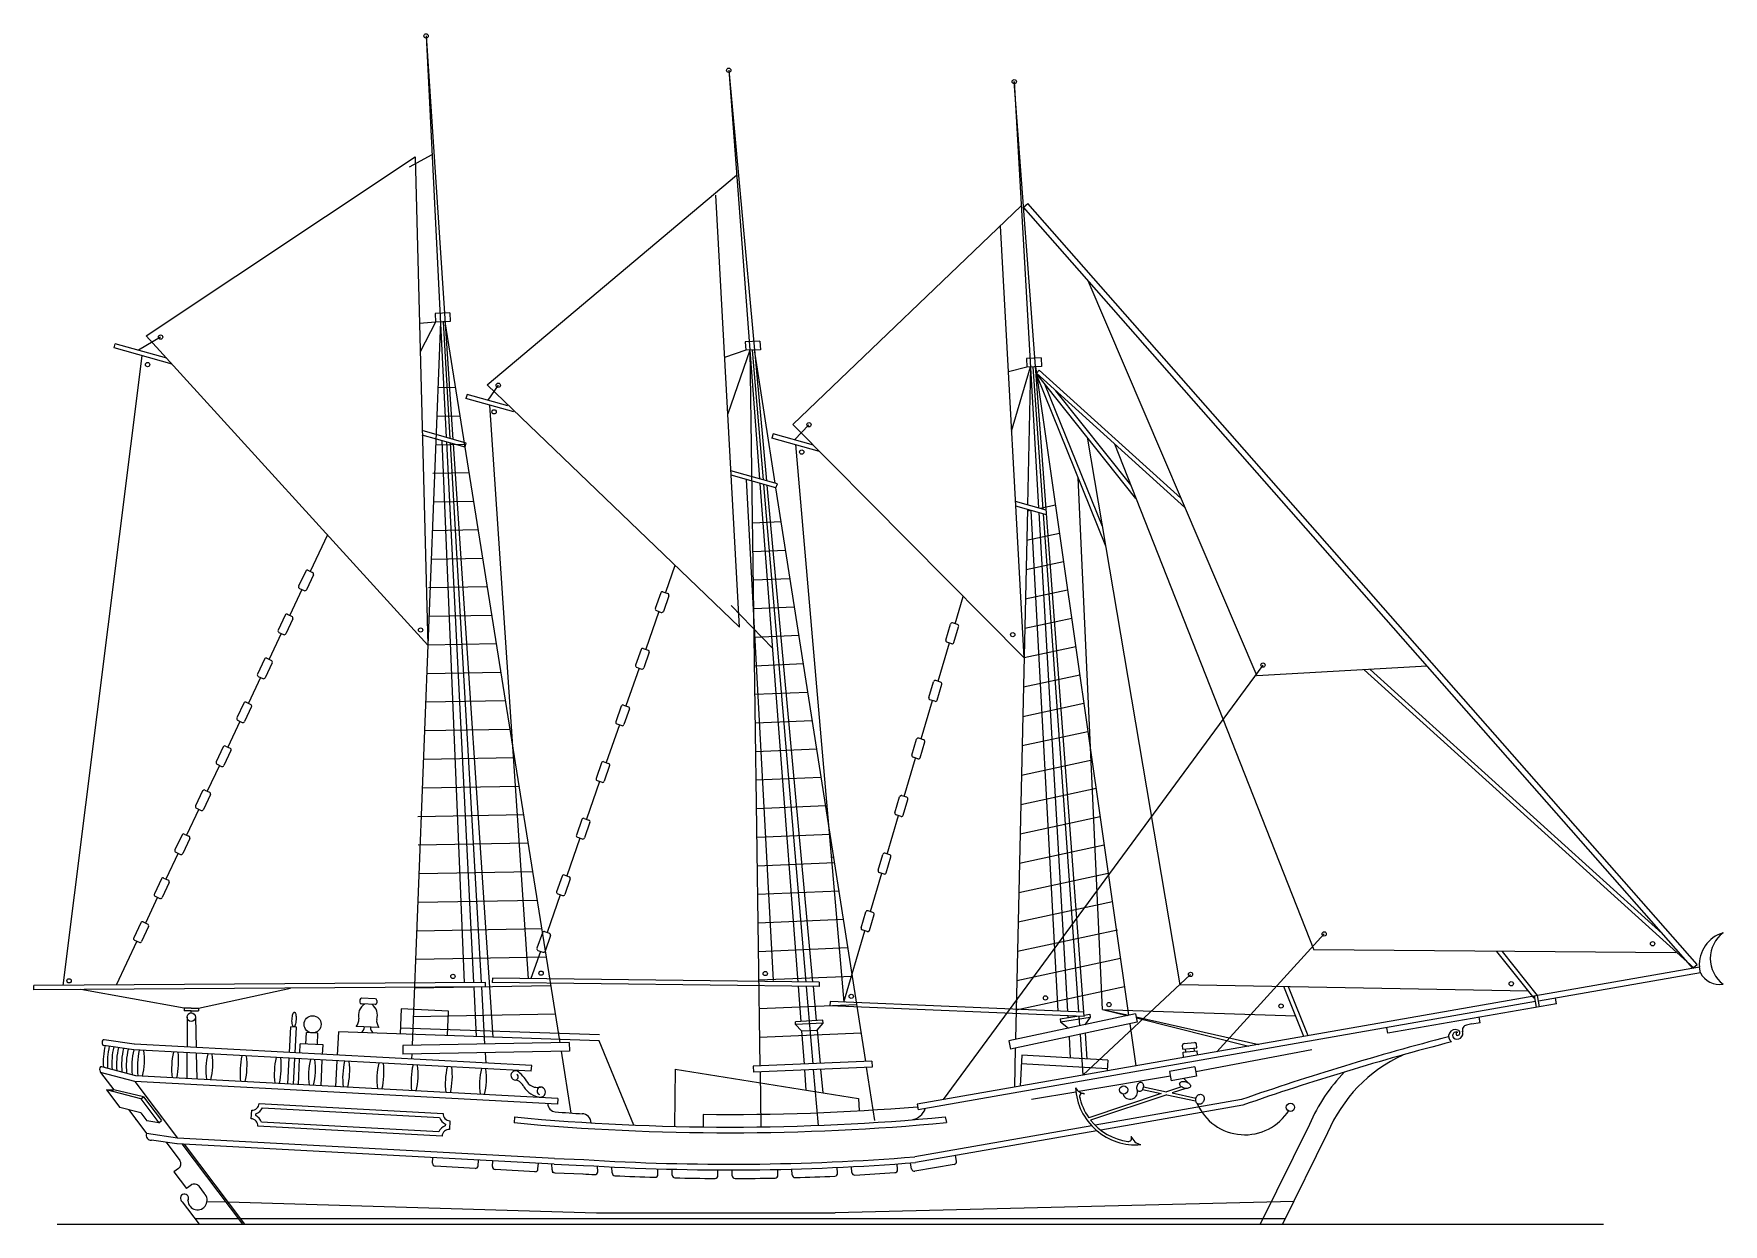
# Model space of a CAD drawing. Header units: metres. Extents: x -0.4 to 29.2, y 0 to 20.8.
import ezdxf

# ---------------------------------------------------------------- set-up
doc = ezdxf.new("R2010")
doc.units = ezdxf.units.M
doc.layers.add('Ceco.net 39', color=7, linetype='Continuous')

msp = doc.modelspace()

# ---------------------------------------------------------------- linework, layer by layer
at = {"layer": 'Ceco.net 39'}
for p, q in [((6.463, 20.8), (6.934, 13.738)), ((6.463, 20.8), (6.815, 13.772)), ((11.763, 20.2), (12.425, 13.014)), ((11.763, 20.2), (12.305, 13.047)), ((17.988, 3.636), (16.763, 20)), ((16.763, 20), (17.191, 12.537)), ((1.561, 15.552), (6.269, 18.686)), ((6.173, 18.507), (6.567, 18.722)), ((6.269, 18.686), (6.493, 10.137)), ((7.532, 14.69), (11.902, 18.363)), ((11.95, 10.45), (11.536, 18.013)), ((12.889, 14), (16.888, 17.825)), ((16.928, 17.8), (17.003, 17.866)), ((28.648, 4.48), (16.928, 17.8)), ((28.723, 4.546), (17.003, 17.866)), ((16.935, 9.912), (16.522, 17.475)), ((18.053, 16.521), (21.012, 9.6)), ((6.714, 15.794), (6.219, 3.131)), ((6.628, 15.79), (6.345, 15.764)), ((6.628, 15.79), (6.358, 15.272)), ((6.878, 15.952), (6.622, 15.94)), ((6.622, 15.94), (6.628, 15.79)), ((6.885, 15.802), (6.628, 15.79)), ((6.762, 15.796), (6.879, 13.754)), ((8.809, 3.176), (6.797, 15.798)), ((6.878, 15.952), (6.885, 15.802)), ((0.999, 15.34), (1.019, 15.412)), ((1.92, 15.157), (1.019, 15.412)), ((1.814, 15.529), (1.424, 15.297)), ((6.493, 10.137), (1.561, 15.552)), ((12.311, 15.458), (12.054, 15.447)), ((12.054, 15.447), (12.061, 15.297)), ((12.311, 15.458), (12.317, 15.308)), ((0.105, 4.179), (1.493, 15.2)), ((2.016, 15.052), (0.999, 15.34)), ((12.061, 15.297), (11.692, 15.171)), ((12.134, 15.3), (11.746, 14.185)), ((12.317, 15.308), (12.061, 15.297)), ((12.134, 15.3), (12.31, 2.769)), ((12.176, 15.302), (12.368, 13.03)), ((12.579, 12.971), (12.214, 15.304)), ((17.233, 15.166), (16.977, 15.155)), ((16.977, 15.155), (16.984, 15.005)), ((17.233, 15.166), (17.24, 15.016)), ((16.984, 15.005), (16.662, 14.919)), ((16.718, 13.882), (17.05, 15.008)), ((17.24, 15.016), (16.984, 15.005)), ((17.05, 15.008), (16.995, 12.592)), ((17.088, 15.01), (17.265, 12.517)), ((17.136, 15.012), (18.767, 3.657)), ((17.153, 14.895), (17.203, 14.951)), ((19.753, 12.545), (17.153, 14.895)), ((18.896, 12.706), (17.153, 14.894)), ((18.369, 11.867), (17.157, 14.864)), ((19.683, 12.709), (17.203, 14.951)), ((6.98, 14.646), (6.669, 14.64)), ((7.182, 14.523), (7.162, 14.451)), ((7.893, 14.325), (7.182, 14.523)), ((7.532, 14.69), (11.95, 10.45)), ((7.727, 14.686), (7.547, 14.422)), ((18.31, 12.212), (17.302, 14.707)), ((18.803, 12.944), (17.492, 14.589)), ((7.999, 14.218), (7.162, 14.451)), ((7.573, 14.336), (8.253, 4.297)), ((7.06, 14.147), (6.649, 14.14)), ((12.889, 14), (16.935, 9.912)), ((13.169, 13.994), (12.914, 13.729)), ((7.168, 13.672), (6.394, 13.891)), ((7.147, 13.6), (6.396, 13.812)), ((7.14, 13.648), (6.63, 13.639)), ((6.738, 13.716), (7.129, 4.226)), ((6.819, 13.693), (7.293, 4.227)), ((6.883, 13.675), (7.426, 4.228)), ((6.939, 13.659), (7.632, 3.276)), ((7.147, 13.6), (7.168, 13.672)), ((12.54, 13.833), (12.519, 13.761)), ((13.356, 13.528), (12.519, 13.761)), ((13.25, 13.635), (12.54, 13.833)), ((12.93, 13.647), (13.778, 3.886)), ((19.67, 4.191), (18.046, 13.774)), ((18.521, 13.659), (22.012, 4.8)), ((7.219, 13.15), (6.582, 13.139)), ((12.616, 12.961), (11.8, 13.188)), ((12.591, 12.89), (11.804, 13.109)), ((12.545, 4.268), (12.076, 13.033)), ((18.308, 3.759), (17.886, 13.063)), ((12.311, 12.968), (12.973, 4.239)), ((12.375, 12.95), (13.114, 4.237)), ((12.432, 12.934), (13.233, 4.236)), ((12.591, 12.89), (12.616, 12.961)), ((14.162, 2.846), (12.591, 12.89)), ((7.299, 12.651), (6.59, 12.639)), ((16.994, 12.514), (16.785, 3.233)), ((17.324, 12.5), (16.786, 12.65)), ((17.33, 12.42), (16.79, 12.571)), ((17.061, 12.495), (16.993, 12.481)), ((17.531, 3.73), (17.061, 12.495)), ((17.196, 12.458), (17.697, 3.723)), ((17.485, 12.586), (17.219, 12.529)), ((17.27, 12.437), (17.888, 3.715)), ((7.378, 12.152), (6.571, 12.138)), ((12.685, 12.293), (12.177, 12.271)), ((4.735, 12.066), (4.435, 11.427)), ((17.556, 12.09), (16.981, 11.967)), ((7.458, 11.654), (6.551, 11.638)), ((12.762, 11.795), (12.184, 11.771)), ((17.627, 11.594), (16.97, 11.453)), ((4.355, 11.432), (4.231, 11.169)), ((4.49, 11.368), (4.367, 11.106)), ((4.394, 11.446), (4.476, 11.408)), ((10.821, 11.533), (10.654, 11.055)), ((12.84, 11.298), (12.191, 11.271)), ((4.287, 11.11), (4.074, 10.658)), ((4.246, 11.129), (4.327, 11.091)), ((7.537, 11.155), (6.503, 11.137)), ((10.574, 11.052), (10.478, 10.778)), ((10.612, 11.07), (10.697, 11.04)), ((10.715, 11.002), (10.62, 10.728)), ((15.727, 10.511), (15.868, 10.99)), ((17.698, 11.098), (16.958, 10.939)), ((3.994, 10.662), (3.87, 10.4)), ((4.033, 10.677), (4.115, 10.638)), ((7.617, 10.656), (6.512, 10.637)), ((10.539, 10.725), (10.309, 10.064)), ((10.497, 10.74), (10.582, 10.71)), ((11.807, 10.831), (12.53, 10.081)), ((12.918, 10.801), (12.198, 10.771)), ((3.885, 10.36), (3.966, 10.322)), ((4.129, 10.599), (4.006, 10.336)), ((15.565, 10.226), (15.647, 10.504)), ((15.77, 10.496), (15.685, 10.524)), ((15.708, 10.181), (15.79, 10.459)), ((17.77, 10.602), (16.947, 10.426)), ((3.926, 10.341), (3.713, 9.888)), ((7.696, 10.157), (6.493, 10.137)), ((10.228, 10.06), (10.133, 9.786)), ((10.266, 10.079), (10.351, 10.049)), ((12.996, 10.304), (12.205, 10.271)), ((15.43, 9.503), (15.628, 10.175)), ((15.67, 10.161), (15.584, 10.189)), ((17.841, 10.106), (16.935, 9.912)), ((3.633, 9.893), (3.509, 9.63)), ((3.768, 9.829), (3.645, 9.566)), ((3.672, 9.907), (3.754, 9.869)), ((10.37, 10.011), (10.274, 9.737)), ((13.073, 9.807), (12.212, 9.771)), ((21.12, 9.787), (15.517, 2.18)), ((23.996, 9.766), (21.012, 9.6)), ((3.565, 9.571), (3.352, 9.119)), ((3.524, 9.59), (3.605, 9.552)), ((7.776, 9.659), (6.473, 9.636)), ((10.194, 9.733), (9.963, 9.072)), ((10.151, 9.748), (10.236, 9.718)), ((15.268, 9.218), (15.35, 9.496)), ((15.474, 9.489), (15.388, 9.516)), ((17.912, 9.609), (16.924, 9.398)), ((28.669, 4.484), (22.894, 9.705)), ((28.112, 5.089), (23, 9.711)), ((13.151, 9.309), (12.219, 9.27)), ((15.374, 9.153), (15.288, 9.181)), ((15.412, 9.173), (15.493, 9.452)), ((3.272, 9.123), (3.148, 8.861)), ((3.407, 9.06), (3.284, 8.797)), ((3.311, 9.138), (3.393, 9.099)), ((7.855, 9.16), (6.453, 9.136)), ((9.882, 9.069), (9.787, 8.795)), ((9.921, 9.087), (10.006, 9.057)), ((10.024, 9.019), (9.929, 8.745)), ((15.134, 8.495), (15.331, 9.167)), ((17.983, 9.113), (16.912, 8.884)), ((3.204, 8.802), (2.991, 8.349)), ((3.163, 8.821), (3.244, 8.783)), ((7.935, 8.661), (6.434, 8.635)), ((9.848, 8.742), (9.617, 8.081)), ((9.805, 8.757), (9.89, 8.727)), ((13.229, 8.812), (12.226, 8.77)), ((18.054, 8.617), (16.901, 8.371)), ((2.911, 8.354), (2.787, 8.091)), ((3.046, 8.29), (2.923, 8.027)), ((2.95, 8.368), (3.032, 8.33)), ((13.307, 8.315), (12.233, 8.27)), ((14.972, 8.21), (15.054, 8.489)), ((15.177, 8.481), (15.092, 8.509)), ((15.115, 8.166), (15.197, 8.444)), ((2.843, 8.032), (2.63, 7.579)), ((2.802, 8.051), (2.883, 8.013)), ((8.014, 8.163), (6.414, 8.135)), ((8.014, 8.163), (6.414, 8.135)), ((9.537, 8.077), (9.441, 7.803)), ((9.575, 8.096), (9.66, 8.066)), ((9.678, 8.028), (9.583, 7.754)), ((14.837, 7.488), (15.035, 8.159)), ((15.077, 8.146), (14.991, 8.173)), ((18.126, 8.121), (16.889, 7.857)), ((9.502, 7.75), (9.272, 7.089)), ((9.46, 7.765), (9.545, 7.735)), ((13.384, 7.818), (12.24, 7.77)), ((2.55, 7.584), (2.426, 7.322)), ((2.685, 7.52), (2.562, 7.258)), ((2.589, 7.599), (2.671, 7.56)), ((8.094, 7.664), (6.395, 7.634)), ((14.675, 7.203), (14.757, 7.481)), ((14.881, 7.473), (14.795, 7.501)), ((14.819, 7.158), (14.901, 7.436)), ((18.197, 7.625), (16.878, 7.343)), ((2.482, 7.263), (2.269, 6.81)), ((2.441, 7.282), (2.522, 7.244)), ((8.173, 7.165), (6.319, 7.133)), ((9.229, 7.104), (9.314, 7.075)), ((13.462, 7.321), (12.247, 7.27)), ((14.541, 6.48), (14.739, 7.152)), ((14.781, 7.138), (14.695, 7.166)), ((18.268, 7.129), (16.866, 6.829)), ((2.189, 6.815), (2.065, 6.552)), ((2.228, 6.829), (2.31, 6.791)), ((9.191, 7.086), (9.096, 6.812)), ((9.333, 7.036), (9.237, 6.762)), ((13.54, 6.823), (12.254, 6.77)), ((2.08, 6.512), (2.161, 6.474)), ((2.324, 6.751), (2.201, 6.488)), ((8.253, 6.667), (6.327, 6.633)), ((9.157, 6.759), (8.926, 6.098)), ((9.114, 6.774), (9.199, 6.744)), ((18.339, 6.633), (16.854, 6.316)), ((2.12, 6.493), (1.908, 6.04)), ((13.618, 6.326), (12.261, 6.27)), ((13.604, 6.415), (13.579, 6.423)), ((14.379, 6.195), (14.461, 6.473)), ((14.585, 6.466), (14.499, 6.493)), ((14.522, 6.15), (14.604, 6.429)), ((1.827, 6.045), (1.704, 5.783)), ((1.963, 5.981), (1.84, 5.719)), ((1.867, 6.06), (1.949, 6.021)), ((8.332, 6.168), (6.336, 6.133)), ((8.845, 6.094), (8.75, 5.82)), ((8.884, 6.113), (8.969, 6.083)), ((8.987, 6.045), (8.892, 5.771)), ((14.245, 5.472), (14.442, 6.144)), ((14.484, 6.13), (14.399, 6.158)), ((18.411, 6.137), (16.843, 5.802)), ((1.759, 5.724), (1.547, 5.271)), ((1.719, 5.743), (1.8, 5.704)), ((8.412, 5.669), (6.317, 5.633)), ((8.811, 5.767), (8.581, 5.106)), ((8.768, 5.782), (8.853, 5.753)), ((13.695, 5.829), (12.268, 5.769)), ((18.482, 5.641), (16.831, 5.288)), ((13.773, 5.332), (12.275, 5.269)), ((14.083, 5.187), (14.165, 5.466)), ((14.288, 5.458), (14.203, 5.486)), ((14.226, 5.143), (14.308, 5.421)), ((1.466, 5.276), (1.343, 5.013)), ((1.602, 5.212), (1.479, 4.949)), ((1.506, 5.29), (1.588, 5.252)), ((8.491, 5.171), (6.297, 5.132)), ((8.5, 5.103), (8.404, 4.829)), ((8.538, 5.121), (8.623, 5.092)), ((8.641, 5.053), (8.546, 4.78)), ((13.778, 3.886), (14.146, 5.136)), ((14.188, 5.123), (14.102, 5.15)), ((18.574, 5.149), (16.82, 4.774)), ((22.192, 5.081), (20.312, 3.02)), ((1.398, 4.954), (1.038, 4.185)), ((1.358, 4.973), (1.439, 4.935)), ((8.465, 4.776), (8.299, 4.299)), ((8.423, 4.791), (8.508, 4.761)), ((13.851, 4.835), (12.282, 4.769)), ((28.352, 4.749), (22.012, 4.8)), ((25.869, 3.956), (25.217, 4.774)), ((25.927, 4.003), (25.313, 4.774)), ((8.571, 4.672), (6.277, 4.632)), ((28.763, 4.5), (15.063, 2.1)), ((18.624, 4.649), (16.808, 4.261)), ((28.648, 4.48), (28.723, 4.546)), ((28.78, 4.402), (28.763, 4.5)), ((7.502, 4.228), (-0.407, 4.176)), ((-0.407, 4.101), (-0.407, 4.176)), ((7.502, 4.153), (-0.407, 4.101)), ((8.65, 4.173), (6.258, 4.132)), ((7.297, 4.152), (7.34, 3.286)), ((7.431, 4.153), (7.488, 3.153)), ((7.502, 4.153), (7.502, 4.228)), ((7.625, 4.307), (7.622, 4.232)), ((13.35, 4.159), (7.622, 4.232)), ((13.35, 4.234), (7.625, 4.307)), ((13.929, 4.338), (12.289, 4.269)), ((12.978, 4.164), (13.025, 3.549)), ((13.12, 4.162), (13.235, 2.807)), ((13.24, 4.164), (13.295, 3.564)), ((13.35, 4.234), (13.35, 4.159)), ((18.696, 4.153), (16.797, 3.747)), ((19.851, 4.372), (17.966, 2.609)), ((25.772, 4.078), (19.67, 4.191)), ((21.837, 3.287), (21.485, 4.158)), ((21.912, 3.3), (21.566, 4.156)), ((28.78, 4.402), (25.944, 3.905)), ((2.228, 3.782), (0.419, 4.106)), ((2.475, 3.782), (4.086, 4.131)), ((5.303, 3.926), (5.302, 3.886)), ((5.571, 3.847), (5.331, 3.855)), ((5.574, 3.947), (5.334, 3.955)), ((5.603, 3.916), (5.602, 3.876)), ((13.538, 3.896), (13.535, 3.821)), ((17.991, 3.71), (13.538, 3.896)), ((25.895, 3.896), (15.08, 2.002)), ((26.263, 3.859), (23.308, 3.341)), ((25.912, 3.798), (25.878, 3.995)), ((25.962, 3.806), (25.927, 4.003)), ((26.263, 3.859), (26.246, 3.957)), ((2.228, 3.782), (2.228, 3.732)), ((2.351, 3.782), (2.228, 3.782)), ((2.351, 3.732), (2.228, 3.732)), ((2.276, 3.623), (2.276, 3.102)), ((2.351, 3.782), (2.475, 3.782)), ((2.351, 3.732), (2.475, 3.732)), ((2.351, 3.698), (2.351, 3.732)), ((2.426, 3.623), (2.436, 3.093)), ((2.475, 3.782), (2.475, 3.732)), ((6.026, 3.769), (6.011, 3.331)), ((6.855, 3.73), (6.026, 3.769)), ((8.73, 3.674), (6.238, 3.631)), ((6.839, 3.303), (6.855, 3.73)), ((14.006, 3.84), (12.296, 3.769)), ((13.414, 3.571), (12.93, 3.544)), ((13.417, 3.521), (13.414, 3.571)), ((17.988, 3.636), (13.535, 3.821)), ((18.888, 3.682), (16.669, 3.208)), ((17.566, 3.595), (17.862, 3.641)), ((17.566, 3.595), (17.574, 3.545)), ((17.574, 3.545), (18.094, 3.626)), ((17.701, 3.647), (17.703, 3.616)), ((17.893, 3.639), (17.905, 3.472)), ((17.986, 3.66), (18.087, 3.676)), ((18.094, 3.626), (17.998, 3.492)), ((18.087, 3.676), (18.094, 3.626)), ((18.308, 3.759), (18.741, 3.651)), ((18.308, 3.759), (18.768, 3.657)), ((18.308, 3.759), (21.692, 3.646)), ((18.888, 3.682), (18.919, 3.536)), ((18.899, 3.627), (21.046, 3.148)), ((18.903, 3.611), (20.874, 3.118)), ((24.924, 3.527), (24.907, 3.625)), ((4.071, 3.005), (4.096, 3.455)), ((4.196, 3.449), (4.096, 3.455)), ((4.171, 2.999), (4.196, 3.449)), ((4.359, 3.154), (4.368, 3.354)), ((4.568, 3.345), (4.368, 3.354)), ((4.559, 3.145), (4.568, 3.345)), ((4.93, 3.369), (4.907, 2.959)), ((9.497, 3.212), (4.93, 3.369)), ((5.637, 3.444), (5.237, 3.458)), ((9.5, 3.312), (6.015, 3.431)), ((14.084, 3.343), (12.303, 3.269)), ((12.933, 3.494), (12.93, 3.544)), ((13.417, 3.521), (12.933, 3.494)), ((12.933, 3.494), (13.037, 3.386)), ((13.037, 3.386), (13.31, 3.395)), ((13.037, 3.386), (13.082, 2.801)), ((13.31, 3.395), (13.417, 3.521)), ((13.31, 3.395), (13.364, 2.813)), ((18.919, 3.536), (16.7, 3.061)), ((17.574, 3.545), (17.714, 3.432)), ((17.723, 3.28), (17.744, 2.908)), ((17.916, 3.321), (17.966, 2.609)), ((18.043, 2.891), (18.01, 3.341)), ((18.788, 3.508), (18.894, 2.771)), ((23.308, 3.341), (23.291, 3.44)), ((24.78, 3.505), (24.923, 3.529)), ((1.343, 3.052), (0.817, 3.129)), ((1.348, 3.152), (0.825, 3.229)), ((8.305, 2.676), (1.343, 3.052)), ((8.313, 2.775), (1.359, 3.151)), ((2.275, 3.001), (2.275, 2.551)), ((2.438, 2.993), (2.446, 2.542)), ((4.252, 2.995), (4.259, 3.159)), ((4.659, 3.141), (4.259, 3.159)), ((4.651, 2.973), (4.659, 3.141)), ((8.971, 3.179), (6.053, 3.128)), ((6.053, 3.128), (6.056, 2.978)), ((8.974, 3.029), (6.056, 2.978)), ((6.213, 2.981), (6.209, 2.889)), ((6.219, 3.14), (6.219, 3.131)), ((7.346, 3.159), (7.347, 3.15)), ((7.497, 3.003), (7.507, 2.819)), ((7.64, 3.164), (7.64, 3.155)), ((8.809, 3.176), (8.808, 3.185)), ((9.005, 1.946), (8.833, 3.026)), ((8.971, 3.179), (8.974, 3.029)), ((10.1, 1.735), (9.497, 3.212)), ((16.669, 3.208), (16.7, 3.061)), ((16.782, 3.079), (16.767, 2.398)), ((19.717, 3.062), (19.71, 3.132)), ((19.717, 3.062), (19.963, 3.086)), ((19.722, 3.012), (19.968, 3.036)), ((19.731, 2.918), (19.722, 3.012)), ((19.737, 3.164), (19.923, 3.183)), ((19.771, 3.017), (19.766, 3.067)), ((19.918, 3.032), (19.913, 3.081)), ((19.943, 2.673), (21.975, 3.057)), ((19.963, 3.086), (19.956, 3.156)), ((19.975, 2.961), (19.968, 3.036)), ((1.379, 2.599), (0.786, 2.755)), ((4.04, 2.455), (4.065, 2.905)), ((4.14, 2.45), (4.165, 2.899)), ((4.226, 2.442), (4.247, 2.895)), ((4.626, 2.424), (4.646, 2.873)), ((4.902, 2.86), (4.878, 2.41)), ((8.305, 2.676), (8.313, 2.775)), ((10.825, 2.712), (10.813, 1.708)), ((10.825, 2.712), (14.038, 2.202)), ((14.27, 2.851), (12.194, 2.764)), ((12.194, 2.764), (12.198, 2.664)), ((14.274, 2.751), (12.198, 2.664)), ((12.312, 2.669), (12.325, 1.704)), ((13.089, 2.701), (13.116, 2.348)), ((13.244, 2.708), (13.327, 1.73)), ((13.373, 2.713), (13.411, 2.302)), ((14.323, 1.814), (14.177, 2.747)), ((14.27, 2.851), (14.274, 2.751)), ((16.897, 2.958), (16.865, 2.416)), ((18.396, 2.72), (16.888, 2.808)), ((18.405, 2.87), (16.897, 2.958)), ((18.405, 2.87), (18.394, 2.684)), ((19.928, 2.755), (19.485, 2.674)), ((19.485, 2.674), (19.515, 2.51)), ((19.781, 2.923), (19.78, 2.926)), ((19.928, 2.755), (19.958, 2.591)), ((1.363, 2.5), (0.763, 2.657)), ((0.763, 2.657), (0.994, 2.35)), ((1.363, 2.5), (2.11, 1.508)), ((8.763, 2.1), (1.363, 2.5)), ((8.769, 2.2), (1.379, 2.599)), ((19.5, 2.592), (17.896, 2.321)), ((18.908, 2.38), (18.912, 2.379)), ((18.918, 2.429), (18.919, 2.429)), ((19.026, 2.406), (19.433, 2.318)), ((19.691, 2.404), (19.433, 2.318)), ((19.958, 2.591), (19.515, 2.51)), ((19.767, 2.377), (19.529, 2.297)), ((19.807, 2.477), (19.736, 2.55)), ((0.867, 2.352), (0.994, 2.35)), ((1.467, 2.195), (0.867, 2.352)), ((0.867, 2.352), (1.1, 2.043)), ((1.516, 2.227), (0.994, 2.35)), ((1.467, 2.195), (1.514, 2.231)), ((1.467, 2.195), (1.782, 1.777)), ((1.514, 2.231), (1.828, 1.813)), ((8.769, 2.2), (8.763, 2.1)), ((14.038, 2.202), (14.05, 1.985)), ((15.063, 2.1), (15.08, 2.002)), ((17.844, 2.312), (17.065, 2.181)), ((19.339, 2.287), (18.07, 1.864)), ((19.436, 2.266), (18.101, 1.822)), ((20.743, 2.181), (18.181, 1.733)), ((20.768, 2.084), (18.278, 1.648)), ((19.01, 2.358), (19.339, 2.287)), ((19.436, 2.266), (19.936, 2.158)), ((19.529, 2.297), (19.947, 2.207)), ((1.468, 1.947), (1.1, 2.043)), ((1.256, 2.003), (1.569, 1.586)), ((1.382, 1.835), (1.373, 1.836)), ((1.468, 1.947), (1.573, 1.808)), ((1.782, 1.777), (1.573, 1.808)), ((1.782, 1.777), (1.828, 1.813)), ((8.013, 1.877), (8.004, 1.777)), ((11.316, 1.923), (11.313, 1.703)), ((15.556, 1.878), (15.575, 1.78)), ((2.11, 1.508), (1.569, 1.586)), ((8.712, 1.151), (2.11, 1.508)), ((18.122, 1.722), (15.024, 1.179)), ((18.212, 1.636), (15.037, 1.08)), ((21.934, 1.746), (21.073, 0)), ((22.252, 1.6), (21.463, 0)), ((2.095, 1.409), (1.654, 1.473)), ((1.909, 1.436), (2.148, 1.116)), ((8.706, 1.052), (2.104, 1.408)), ((2.188, 1.404), (3.245, 0)), ((2.227, 1.402), (3.282, 0)), ((15.754, 1.104), (15.737, 1.203)), ((2.128, 0.976), (2.046, 0.914)), ((2.046, 0.914), (2.265, 0.622)), ((6.576, 1.067), (6.582, 1.166)), ((7.322, 0.976), (6.623, 1.014)), ((7.375, 1.023), (7.38, 1.123)), ((7.625, 1.01), (7.63, 1.11)), ((8.371, 0.919), (7.672, 0.957)), ((8.423, 0.967), (8.429, 1.067)), ((8.67, 0.95), (8.667, 1.054)), ((8.698, 0.902), (8.671, 0.903)), ((8.706, 1.052), (9.219, 1.03)), ((8.712, 1.151), (9.225, 1.13)), ((8.718, 0.901), (9.213, 0.88)), ((9.471, 0.919), (9.468, 1.015)), ((9.722, 0.898), (9.719, 1.002)), ((10.523, 0.872), (10.52, 0.969)), ((10.773, 0.86), (10.77, 0.962)), ((11.574, 0.852), (11.571, 0.951)), ((11.824, 0.849), (11.821, 0.95)), ((12.624, 0.859), (12.621, 0.958)), ((12.874, 0.865), (12.871, 0.965)), ((13.671, 0.895), (13.664, 0.994)), ((13.921, 0.905), (13.914, 1.006)), ((14.72, 0.956), (14.712, 1.056)), ((14.966, 0.966), (14.948, 1.073)), ((15.714, 1.046), (15.024, 0.926)), ((2.346, 0.683), (2.265, 0.622)), ((2.486, 0.663), (2.578, 0.539)), ((2.193, 0.394), (2.49, 0)), ((2.627, 0.4), (2.951, 0.391)), ((2.989, 0.389), (9.448, 0.2)), ((21.66, 0.4), (13.628, 0.2)), ((2.414, 0.1), (3.17, 0.1)), ((3.207, 0.1), (21.512, 0.1)), ((9.448, 0.2), (13.628, 0.2))]:
    msp.add_line(p, q, dxfattribs=at)
at = {"layer": 'Ceco.net 39', "color": 5}
msp.add_line((0, 0), (27.082, 0), dxfattribs=at)
at = {"layer": 'Ceco.net 39'}
for points in [[(4.146, 3.452, -0.252358), (4.136, 3.458, -0.079141), (4.122, 3.491, -0.038439), (4.116, 3.53, -0.028114), (4.115, 3.584, -0.028114), (4.121, 3.638, -0.038439), (4.13, 3.676, -0.079141), (4.146, 3.708, -0.252358), (4.156, 3.714, -0.252358), (4.167, 3.707, -0.079141), (4.18, 3.674, -0.038439), (4.186, 3.635, -0.028114), (4.187, 3.581, -0.028114), (4.181, 3.528, -0.038439), (4.172, 3.489, -0.079141), (4.156, 3.457, -0.252358)], [(19.023, 2.391, -0.067239), (19.01, 2.359, -0.079636), (18.993, 2.337, -0.107129), (18.97, 2.324, -0.14028), (18.949, 2.323, -0.14028), (18.931, 2.333, -0.107129), (18.917, 2.356, -0.079636), (18.912, 2.384, -0.067239), (18.915, 2.417, -0.067239), (18.928, 2.448, -0.079636), (18.945, 2.471, -0.107129), (18.968, 2.484, -0.14028), (18.989, 2.485, -0.14028), (19.007, 2.474, -0.107129), (19.021, 2.452, -0.079636), (19.026, 2.424, -0.067239)], [(19.848, 2.41, -0.1544), (19.837, 2.392, -0.106806), (19.81, 2.379, -0.073396), (19.778, 2.376, -0.059913), (19.739, 2.382, -0.059913), (19.703, 2.398, -0.073396), (19.678, 2.418, -0.106806), (19.662, 2.444, -0.1544), (19.662, 2.465, -0.1544), (19.673, 2.482, -0.106806), (19.7, 2.496, -0.073396), (19.732, 2.499, -0.059913), (19.771, 2.492, -0.059913), (19.807, 2.477, -0.073396), (19.832, 2.457, -0.106806), (19.848, 2.431, -0.1544)], [(6.88, 1.809), (6.872, 1.658, 0.414214), (6.742, 1.541), (3.518, 1.715, 0.414214), (3.401, 1.846), (3.409, 1.997, 0.414214), (3.54, 2.114), (6.763, 1.94, 0.414214)], [(19.947, 2.207, -0.081044), (19.963, 2.239, -0.089475), (19.986, 2.262, -0.104717), (20.014, 2.273, -0.118812), (20.042, 2.272, -0.118812), (20.066, 2.258, -0.104717), (20.083, 2.232, -0.089475), (20.09, 2.2, -0.081044), (20.085, 2.165, -0.081044), (20.069, 2.134, -0.089475), (20.047, 2.111, -0.104717), (20.018, 2.099, -0.118812), (19.99, 2.101, -0.118812), (19.966, 2.115, -0.104717), (19.949, 2.141, -0.089475), (19.942, 2.172, -0.081044)], [(6.802, 1.753), (6.8, 1.722, 0.20199), (6.685, 1.619), (3.582, 1.787, 0.20199), (3.479, 1.902), (3.481, 1.933, 0.20199), (3.596, 2.036), (6.699, 1.868, 0.20199)]]:
    msp.add_lwpolyline(points, format="xyb", close=True, dxfattribs=at)
for centre, radius in [((6.463, 20.8), 0.0375), ((11.763, 20.2), 0.0375), ((16.763, 20), 0.0375), ((1.814, 15.529), 0.0375), ((1.586, 15.047), 0.0375), ((7.727, 14.686), 0.0375), ((7.655, 14.22), 0.0375), ((13.169, 13.994), 0.0375), ((13.043, 13.515), 0.0375), ((6.367, 10.401), 0.0375), ((16.738, 10.32), 0.0375), ((21.12, 9.787), 0.0375), ((22.192, 5.081), 0.0375), ((27.943, 4.91), 0.0375), ((0.21, 4.26), 0.0375), ((6.933, 4.338), 0.0375), ((8.478, 4.394), 0.0375), ((12.403, 4.388), 0.0375), ((19.851, 4.372), 0.0375), ((25.469, 4.208), 0.0375), ((13.909, 3.989), 0.0375), ((17.311, 3.961), 0.0375), ((18.423, 3.845), 0.0375), ((21.438, 3.819), 0.0375), ((2.351, 3.623), 0.075), ((4.475, 3.499), 0.15), ((18.68, 2.35), 0.0727), ((21.601, 2.046), 0.0727)]:
    msp.add_circle(centre, radius, dxfattribs=at)
for centre, radius, start, end in [((4.382, 11.419), 0.03, 64.8669, 154.8669), ((4.463, 11.381), 0.03, 334.8669, 64.8669), ((4.259, 11.157), 0.03, 154.8669, 244.8669), ((4.34, 11.118), 0.03, 244.8669, 334.8669), ((10.602, 11.042), 0.03, 70.7796, 160.7796), ((10.687, 11.012), 0.03, 340.7796, 70.7796), ((4.021, 10.65), 0.03, 64.8669, 154.8669), ((10.507, 10.768), 0.03, 160.7796, 250.7796), ((10.592, 10.738), 0.03, 250.7796, 340.7796), ((3.898, 10.387), 0.03, 154.8669, 244.8669), ((4.102, 10.611), 0.03, 334.8669, 64.8669), ((15.675, 10.496), 0.03, 72.1086, 163.6085), ((15.761, 10.468), 0.03, 343.6085, 72.1086), ((3.979, 10.349), 0.03, 244.8669, 334.8669), ((10.256, 10.05), 0.03, 70.7796, 160.7796), ((15.594, 10.217), 0.03, 163.6085, 252.1086), ((15.679, 10.19), 0.03, 252.1086, 343.6085), ((3.66, 9.88), 0.03, 64.8669, 154.8669), ((3.741, 9.842), 0.03, 334.8669, 64.8669), ((10.161, 9.776), 0.03, 160.7796, 250.7796), ((10.341, 10.021), 0.03, 340.7796, 70.7796), ((3.537, 9.617), 0.03, 154.8669, 244.8669), ((3.618, 9.579), 0.03, 244.8669, 334.8669), ((10.246, 9.747), 0.03, 250.7796, 340.7796), ((15.379, 9.488), 0.03, 72.1086, 163.6085), ((15.465, 9.46), 0.03, 343.6085, 72.1086), ((15.297, 9.21), 0.03, 163.6085, 252.1086), ((15.383, 9.182), 0.03, 252.1086, 343.6085), ((3.299, 9.11), 0.03, 64.8669, 154.8669), ((3.38, 9.072), 0.03, 334.8669, 64.8669), ((9.911, 9.059), 0.03, 70.7796, 160.7796), ((9.996, 9.029), 0.03, 340.7796, 70.7796), ((3.176, 8.848), 0.03, 154.8669, 244.8669), ((3.257, 8.81), 0.03, 244.8669, 334.8669), ((9.815, 8.785), 0.03, 160.7796, 250.7796), ((9.9, 8.755), 0.03, 250.7796, 340.7796), ((2.938, 8.341), 0.03, 64.8669, 154.8669), ((3.019, 8.303), 0.03, 334.8669, 64.8669), ((15.083, 8.48), 0.03, 72.1086, 163.6085), ((15.168, 8.453), 0.03, 343.6085, 72.1086), ((2.815, 8.078), 0.03, 154.8669, 244.8669), ((2.896, 8.04), 0.03, 244.8669, 334.8669), ((9.565, 8.067), 0.03, 70.7796, 160.7796), ((9.65, 8.038), 0.03, 340.7796, 70.7796), ((15.001, 8.202), 0.03, 163.6085, 252.1086), ((15.086, 8.174), 0.03, 252.1086, 343.6085), ((9.47, 7.793), 0.03, 160.7796, 250.7796), ((9.555, 7.764), 0.03, 250.7796, 340.7796), ((2.577, 7.571), 0.03, 64.8669, 154.8669), ((2.658, 7.533), 0.03, 334.8669, 64.8669), ((14.786, 7.473), 0.03, 72.1086, 163.6085), ((14.872, 7.445), 0.03, 343.6085, 72.1086), ((2.454, 7.309), 0.03, 154.8669, 244.8669), ((2.535, 7.271), 0.03, 244.8669, 334.8669), ((9.219, 7.076), 0.03, 70.7796, 160.7796), ((14.704, 7.194), 0.03, 163.6085, 252.1086), ((14.79, 7.167), 0.03, 252.1086, 343.6085), ((2.216, 6.802), 0.03, 64.8669, 154.8669), ((9.124, 6.802), 0.03, 160.7796, 250.7796), ((9.304, 7.046), 0.03, 340.7796, 70.7796), ((2.092, 6.539), 0.03, 154.8669, 244.8669), ((2.297, 6.764), 0.03, 334.8669, 64.8669), ((9.209, 6.772), 0.03, 250.7796, 340.7796), ((2.174, 6.501), 0.03, 244.8669, 334.8669), ((14.49, 6.465), 0.03, 72.1086, 163.6085), ((14.575, 6.437), 0.03, 343.6085, 72.1086), ((1.855, 6.032), 0.03, 64.8669, 154.8669), ((1.936, 5.994), 0.03, 334.8669, 64.8669), ((8.874, 6.084), 0.03, 70.7796, 160.7796), ((8.959, 6.055), 0.03, 340.7796, 70.7796), ((14.408, 6.187), 0.03, 163.6085, 252.1086), ((14.494, 6.159), 0.03, 252.1086, 343.6085), ((1.731, 5.77), 0.03, 154.8669, 244.8669), ((1.813, 5.732), 0.03, 244.8669, 334.8669), ((8.778, 5.811), 0.03, 160.7796, 250.7796), ((8.863, 5.781), 0.03, 250.7796, 340.7796), ((14.193, 5.457), 0.03, 72.1086, 163.6085), ((14.279, 5.43), 0.03, 343.6085, 72.1086), ((1.494, 5.263), 0.03, 64.8669, 154.8669), ((1.575, 5.225), 0.03, 334.8669, 64.8669), ((8.528, 5.093), 0.03, 70.7796, 160.7796), ((8.613, 5.063), 0.03, 340.7796, 70.7796), ((14.111, 5.179), 0.03, 163.6085, 252.1086), ((14.197, 5.151), 0.03, 252.1086, 343.6085), ((29.338, 4.547), 0.576, 105.8295, 184.6731), ((29.515, 4.652), 0.561, 126.6053, 233.3947), ((1.37, 5), 0.03, 154.8669, 244.8669), ((1.452, 4.962), 0.03, 244.8669, 334.8669), ((8.433, 4.819), 0.03, 160.7796, 250.7796), ((8.518, 4.789), 0.03, 250.7796, 340.7796), ((29.116, 4.573), 0.377, 207.091, 279.7789), ((5.518, 3.654), 0.24, 123.9354, 194.14), ((5.332, 3.885), 0.03, 178.0367, 268.0367), ((5.333, 3.925), 0.03, 88.0367, 178.0367), ((5.37, 3.659), 0.24, 341.9333, 52.1379), ((5.572, 3.877), 0.03, 268.0367, 358.0367), ((5.573, 3.917), 0.03, 358.0367, 88.0367), ((5.101, 3.583), 0.185, 317.4947, 3.9323), ((5.782, 3.56), 0.185, 172.1411, 218.5787), ((5.248, 3.465), 0.138, 306.9503, 354.8745), ((5.626, 3.452), 0.138, 181.1989, 229.1231), ((36.217, -42.319), 47.114, 104.5637, 109.1742), ((24.488, 3.289), 0.118, 67.5137, 235.5612), ((24.502, 3.304), 0.0611, 60.4629, 221.804), ((24.521, 3.341), 0.102, 230.1873, 21.8106), ((24.528, 3.33), 0.0269, 80.4718, 298.7727), ((24.521, 3.351), 0.0487, 293.7523, 74.6257), ((24.694, 3.403), 0.0818, 94.8117, 202.3019), ((25.499, 0.026), 3.553, 101.6832, 103.2146), ((0.869, 3.181), 0.0814, 158.7792, 204.8286), ((0.821, 3.199), 0.03, 81.6173, 158.7792), ((0.822, 3.159), 0.03, 204.8286, 261.6173), ((2.08, 2.833), 1.271, 166.7088, 183.8655), ((2.152, 2.823), 1.271, 166.7088, 184.2492), ((2.23, 2.811), 1.271, 166.7088, 184.6607), ((2.313, 2.799), 1.271, 166.7088, 185.1003), ((2.401, 2.786), 1.271, 166.7088, 185.5682), ((2.483, 2.774), 1.271, 166.7088, 186.0023), ((2.58, 2.76), 1.271, 166.7088, 186.52), ((2.678, 2.754), 1.271, 166.7088, 187.1031), ((0.26, 2.885), 1.271, 346.7088, 7.1031), ((3.277, 2.722), 1.271, 166.7088, 187.1031), ((0.859, 2.853), 1.271, 346.7088, 7.1031), ((3.877, 2.69), 1.271, 166.7088, 187.1031), ((1.458, 2.82), 1.271, 346.7088, 7.1031), ((19.74, 3.135), 0.03, 95.6259, 185.6259), ((19.926, 3.153), 0.03, 5.6259, 95.6259), ((36.217, -42.319), 47.014, 104.5309, 109.184), ((24.681, 0.568), 2.639, 114.9225, 156.9885), ((0.83, 2.709), 0.0844, 162.0733, 217.7453), ((0.778, 2.726), 0.03, 75.3306, 162.0733), ((4.476, 2.657), 1.271, 166.7088, 187.1031), ((2.057, 2.788), 1.271, 346.7088, 7.1031), ((5.075, 2.625), 1.271, 166.7088, 187.1031), ((2.657, 2.756), 1.271, 346.7088, 7.1031), ((5.674, 2.592), 1.271, 166.7088, 187.1031), ((3.256, 2.723), 1.271, 346.7088, 7.1031), ((6.273, 2.56), 1.271, 166.7088, 187.1031), ((3.855, 2.691), 1.271, 346.7088, 7.1031), ((6.872, 2.528), 1.271, 166.7088, 187.1031), ((4.454, 2.658), 1.271, 346.7088, 7.1031), ((7.471, 2.495), 1.271, 166.7088, 187.1031), ((5.053, 2.626), 1.271, 346.7088, 7.1031), ((8.07, 2.463), 1.271, 166.7088, 187.1031), ((5.652, 2.594), 1.271, 346.7088, 7.1031), ((8.67, 2.431), 1.271, 166.7088, 187.1031), ((6.251, 2.561), 1.271, 346.7088, 7.1031), ((8.03, 2.604), 0.0814, 44.6669, 270), ((7.487, 1.99), 0.901, 30.7166, 48.8114), ((24.681, 0.568), 2.989, 135.465, 156.7929), ((8.016, 2.581), 0.0598, 283.6926, 48.9893), ((7.987, 2.321), 0.206, 24.442, 77.9192), ((8.514, 2.623), 0.403, 212.6055, 263.0988), ((8.415, 2.634), 0.24, 230.176, 282.2064), ((8.475, 2.332), 0.0689, 97.7337, 246.9149), ((8.465, 2.312), 0.0883, 252.3402, 107.8552), ((18.027, 2.501), 0.222, 211.4191, 262.2005), ((18.891, 2.445), 1.056, 183.2227, 274.7984), ((8.736, 2.107), 0.14, 179.0015, 266.074), ((17.964, 2.233), 0.0578, 55.8091, 211.7086), ((18.891, 2.445), 1.006, 191.7909, 215.2375), ((18.792, 2.318), 0.131, 199.5813, 16.9834), ((20.802, 2.475), 0.91, 203.3048, 328.3568), ((11.777, 41.827), 40.227, 264.617, 275.4177), ((11.777, 41.827), 40.127, 264.617, 275.4029), ((11.777, 41.827), 39.977, 265.6203, 266.3157), ((9.191, 1.771), 0.163, 0.8485, 88.7143), ((11.777, 41.827), 39.906, 269.3371, 274.7337), ((14.922, 2.124), 0.301, 280.0811, 340.5081), ((18.891, 2.445), 1.006, 218.2383, 262.4125), ((1.643, 1.553), 0.0811, 155.9535, 277.9849), ((18.763, 1.503), 0.0557, 259.0037, 35.6072), ((19.041, 1.64), 0.255, 204.166, 256.1309), ((2.068, 1.056), 0.1, 306.9692, 36.7197), ((6.626, 1.064), 0.05, 176.9059, 266.9059), ((7.325, 1.026), 0.05, 266.9059, 356.9059), ((7.675, 1.007), 0.05, 176.9059, 266.9059), ((8.373, 0.969), 0.05, 266.9059, 356.9059), ((8.72, 0.951), 0.05, 181.533, 267.6107), ((11.777, 41.827), 40.877, 266.4115, 274.5732), ((11.777, 41.827), 40.777, 266.4115, 274.5666), ((9.421, 0.918), 0.05, 266.7033, 1.533), ((9.772, 0.899), 0.05, 181.533, 267.1943), ((13.621, 0.892), 0.05, 272.5792, 4.1175), ((13.971, 0.909), 0.05, 184.1175, 273.0688), ((11.777, 41.827), 41.027, 273.0688, 274.0476), ((14.67, 0.952), 0.05, 274.0476, 4.1175), ((15.016, 0.975), 0.05, 189.9364, 279.9364), ((15.705, 1.096), 0.05, 279.9364, 9.9364), ((2.406, 0.603), 0.1, 36.7197, 126.9692), ((11.777, 41.827), 41.027, 266.4115, 266.7033), ((11.777, 41.827), 41.027, 267.1943, 268.1753), ((10.473, 0.871), 0.05, 268.1753, 1.533), ((10.823, 0.861), 0.05, 181.533, 268.6654), ((11.777, 41.827), 41.027, 268.6654, 269.645), ((11.524, 0.851), 0.05, 269.645, 1.533), ((11.874, 0.85), 0.05, 181.533, 270.1346), ((11.777, 41.827), 41.027, 270.1346, 271.1135), ((12.574, 0.858), 0.05, 271.1135, 1.533), ((12.924, 0.866), 0.05, 181.533, 271.6029), ((11.777, 41.827), 41.027, 271.6029, 272.5792), ((2.232, 0.455), 0.0727, 325.0702, 236.9457), ((2.46, 0.419), 0.168, 181.9344, 45.435)]:
    msp.add_arc(centre, radius, start, end, dxfattribs=at)

doc.saveas('drawing.dxf')
